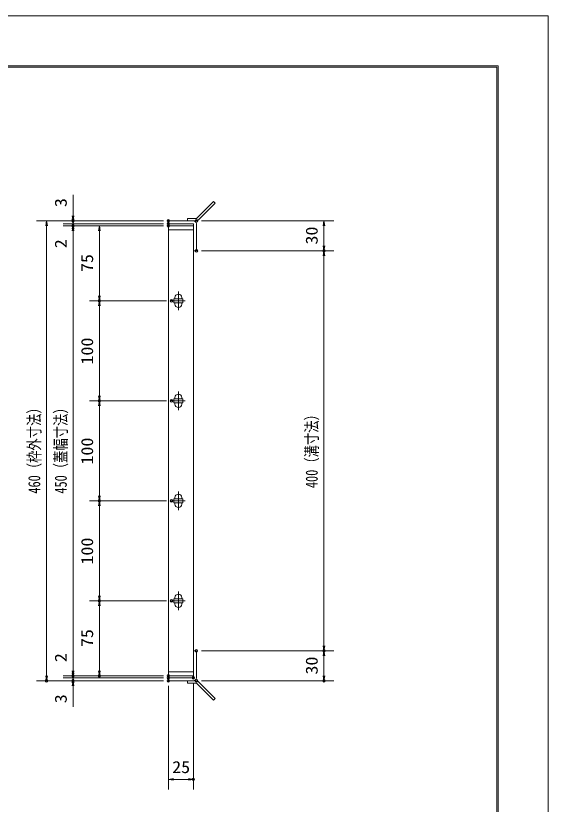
# Model space of a CAD drawing. Units: millimetres, scale not verified. Extents: x -1050 to 1050, y -742 to 742.
# Drawn here: x 517 to 1050, y -46 to 742 of the extents above; entities that cross this region are included whole.
import ezdxf
from ezdxf.enums import TextEntityAlignment as Align

# ---------------------------------------------------------------- set-up
doc = ezdxf.new("R2010")
doc.units = ezdxf.units.MM
doc.header["$LTSCALE"] = 5
doc.header["$PDMODE"] = 32
doc.header["$PDSIZE"] = 2.5
doc.linetypes.add('CHAIN1', pattern=[8, 5, -1, 1, -1])
for name, color, linetype, lineweight in [('0-0_7-図\u3000枠', 4, 'Continuous', 9), ('0-1_寸法注釈', 2, 'Continuous', 9), ('0-4_0', 2, 'Continuous', 9), ('0-5_DEFPOINTS', 134, 'Continuous', 9), ('0-6_枠', 7, 'Continuous', 9), ('0-7_蓋', 5, 'Continuous', 9), ('0-8_アンカー', 7, 'Continuous', 9), ('0-9_中心線', 6, 'CHAIN1', 9)]:
    doc.layers.add(name, color=color, linetype=linetype, lineweight=lineweight)
doc.styles.add('ＭＳ ゴシック', font='')
doc.styles.get('ＭＳ ゴシック').set_extended_font_data('MS Gothic')

# ---------------------------------------------------------------- blocks, each defined once
blk = doc.blocks.new('_OPEN')
at = {"layer": '0-4_0'}
blk.add_line((0, 0), (-5, 0), dxfattribs=at)
blk.add_lwpolyline([(-5, 0.833), (0, 0), (-5, -0.833)], dxfattribs=at)
blk = doc.blocks.new('A$C4F066A7F')
at = {"layer": '0-8_アンカー'}
for p, q in [((0, 96.52), (45.24, 96.52)), ((0, 85.02), (0, 96.52)), ((0, 85.02), (45.24, 85.02)), ((130.26, 0), (45.24, 85.02)), ((138.39, 8.13), (53.37, 93.15)), ((138.39, 8.13), (130.26, 0))]:
    blk.add_line(p, q, dxfattribs=at)
blk.add_arc((45.24, 85.02), 11.5, 45, 90, dxfattribs=at)
blk = doc.blocks.new('A$C6EB770D1')
at = {"layer": '0-8_アンカー'}
for p, q in [((130.257, 96.52), (45.237, 11.5)), ((138.388, 88.388), (53.368, 3.368)), ((138.388, 88.388), (130.257, 96.52)), ((0, 11.5), (45.237, 11.5)), ((0, 11.5), (0, 0)), ((0, 0), (45.237, 0))]:
    blk.add_line(p, q, dxfattribs=at)
blk.add_arc((45.237, 11.5), 11.5, 270, 315, dxfattribs=at)

msp = doc.modelspace()

# ---------------------------------------------------------------- linework, layer by layer
at = {"layer": '0-0_7-図\u3000枠'}
for p in [(-973.75, 691.25), (998.75, -691.25)]:
    msp.add_line(p, (998.75, 691.25), dxfattribs=at)
msp.add_lwpolyline([(-975, 692.5), (1000, 692.5), (1000, -692.5)], dxfattribs=at)
at = {"layer": '0-1_寸法注釈'}
for p, q in [((574.681, 542.475), (574.681, 563.588)), ((574.681, 539.475), (574.681, 544.475)), ((665.063, 537.475), (538.149, 537.475)), ((665.063, 537.475), (564.681, 537.475)), ((574.681, 534.475), (574.681, 537.475)), ((703.11, 537.475), (835.677, 537.475)), ((548.149, 532.475), (548.149, 82.475)), ((665.063, 534.475), (564.681, 534.475)), ((665.063, 534.475), (564.681, 534.475)), ((665.063, 532.475), (564.681, 532.475)), ((665.063, 532.475), (564.681, 532.475)), ((574.681, 534.475), (574.681, 532.475)), ((574.681, 529.475), (574.681, 524.475)), ((665.063, 532.475), (591.062, 532.475)), ((825.677, 532.475), (825.677, 512.475)), ((574.681, 527.475), (574.681, 506.362)), ((574.681, 527.475), (574.681, 87.475)), ((601.062, 527.475), (601.062, 462.475)), ((703.11, 507.475), (835.677, 507.475)), ((703.11, 507.475), (835.677, 507.475)), ((825.677, 502.475), (825.677, 112.475)), ((668.253, 457.475), (591.062, 457.475)), ((668.253, 457.475), (591.062, 457.475)), ((601.062, 452.475), (601.062, 362.475)), ((668.253, 357.475), (591.062, 357.475)), ((668.253, 357.475), (591.062, 357.475)), ((601.062, 352.475), (601.062, 262.475)), ((668.253, 257.475), (591.062, 257.475)), ((668.253, 257.475), (591.062, 257.475)), ((601.062, 252.475), (601.062, 162.475)), ((668.253, 157.475), (591.062, 157.475)), ((668.253, 157.475), (591.062, 157.475)), ((601.062, 152.475), (601.062, 87.475)), ((574.681, 87.475), (574.681, 108.588)), ((703.063, 107.475), (835.677, 107.475)), ((703.063, 107.475), (835.677, 107.475)), ((825.677, 102.475), (825.677, 82.475)), ((574.681, 85.475), (574.681, 90.475)), ((665.063, 82.475), (564.681, 82.475)), ((665.063, 82.475), (564.681, 82.475)), ((665.063, 80.475), (564.681, 80.475)), ((665.063, 80.475), (564.681, 80.475)), ((574.681, 80.475), (574.681, 82.475)), ((574.681, 80.475), (574.681, 77.475)), ((665.063, 82.475), (591.062, 82.475)), ((665.063, 77.475), (538.149, 77.475)), ((665.063, 77.475), (564.681, 77.475)), ((574.681, 75.475), (574.681, 70.475)), ((574.681, 72.475), (574.681, 51.362)), ((670.063, 72.475), (670.063, -31.047)), ((695.063, 75.475), (695.063, -31.047)), ((703.11, 77.475), (835.677, 77.475)), ((675.063, -21.047), (690.063, -21.047))]:
    msp.add_line(p, q, dxfattribs=at)
at = {"layer": '0-5_DEFPOINTS'}
msp.add_lwpolyline([(-1050, -742.5), (-1050, 742.5), (1050, 742.5), (1050, -742.5)], close=True, dxfattribs=at)
for p in [(574.681, 537.475), (670.063, 537.475), (698.11, 537.475), (574.681, 532.475), (670.063, 534.475), (670.063, 532.475), (698.11, 507.475), (825.677, 507.475), (601.062, 457.475), (673.253, 457.475), (601.062, 357.475), (673.253, 357.475), (601.062, 257.475), (673.253, 257.475), (601.062, 157.475), (673.253, 157.475), (698.063, 107.475), (825.677, 107.475), (574.681, 82.475), (601.062, 82.475), (670.063, 82.475), (670.063, 80.475), (695.063, 80.475), (548.149, 77.475), (574.681, 77.475), (670.063, 77.475), (698.11, 77.475), (825.677, 77.475), (695.063, -21.047)]:
    msp.add_point(p, dxfattribs=at)
at = {"layer": '0-6_枠'}
for p, q in [((670.063, 534.475), (670.063, 537.475)), ((670.063, 537.475), (695.063, 537.475)), ((695.063, 534.475), (670.063, 534.475)), ((695.063, 507.475), (695.063, 534.475)), ((698.063, 507.475), (698.063, 534.475)), ((695.063, 507.475), (698.063, 507.475)), ((695.063, 107.475), (698.063, 107.475)), ((695.063, 107.475), (695.063, 80.475)), ((698.063, 107.475), (698.063, 80.475)), ((695.063, 80.475), (670.063, 80.475))]:
    msp.add_line(p, q, dxfattribs=at)
msp.add_lwpolyline([(670.063, 80.475), (670.063, 77.475), (695.063, 77.475)], dxfattribs=at)
for centre, start, end in [((695.063, 534.475), 0, 90), ((695.063, 80.475), 270, 0)]:
    msp.add_arc(centre, 3, start, end, dxfattribs=at)
at = {"layer": '0-7_蓋'}
for p, q in [((670.063, 532.475), (670.063, 82.475)), ((670.063, 532.475), (695.063, 532.475)), ((695.063, 528.475), (670.063, 528.475)), ((684.563, 459.475), (675.563, 459.475)), ((675.563, 459.475), (675.563, 455.475)), ((676.563, 460.725), (676.563, 459.475)), ((683.563, 460.725), (683.563, 459.475)), ((684.563, 459.475), (684.563, 455.475)), ((684.563, 455.475), (675.563, 455.475)), ((676.563, 455.475), (676.563, 454.225)), ((683.563, 455.475), (683.563, 454.225)), ((684.563, 359.475), (675.563, 359.475)), ((675.563, 359.475), (675.563, 355.475)), ((684.563, 355.475), (675.563, 355.475)), ((676.563, 360.725), (676.563, 359.475)), ((676.563, 355.475), (676.563, 354.225)), ((683.563, 360.725), (683.563, 359.475)), ((683.563, 355.475), (683.563, 354.225)), ((684.563, 359.475), (684.563, 355.475)), ((676.563, 260.725), (676.563, 259.475)), ((683.563, 260.725), (683.563, 259.475)), ((675.563, 259.475), (675.563, 255.475)), ((684.563, 259.475), (675.563, 259.475)), ((684.563, 255.475), (675.563, 255.475)), ((676.563, 255.475), (676.563, 254.225)), ((683.563, 255.475), (683.563, 254.225)), ((684.563, 259.475), (684.563, 255.475)), ((684.563, 159.475), (675.563, 159.475)), ((675.563, 159.475), (675.563, 155.475)), ((676.563, 160.725), (676.563, 159.475)), ((683.563, 160.725), (683.563, 159.475)), ((684.563, 159.475), (684.563, 155.475)), ((684.563, 155.475), (675.563, 155.475)), ((676.563, 155.475), (676.563, 154.225)), ((683.563, 155.475), (683.563, 154.225)), ((670.063, 86.475), (695.063, 86.475))]:
    msp.add_line(p, q, dxfattribs=at)
msp.add_lwpolyline([(695.063, 532.475), (695.063, 82.475), (670.063, 82.475)], dxfattribs=at)
for centre, start, end in [((680.063, 460.725), 0, 180), ((680.063, 454.225), 180, 0), ((680.063, 360.725), 0, 180), ((680.063, 354.225), 180, 0), ((680.063, 260.725), 0, 180), ((680.063, 254.225), 180, 0), ((680.063, 160.725), 0, 180), ((680.063, 154.225), 180, 0)]:
    msp.add_arc(centre, 3.5, start, end, dxfattribs=at)
at = {"layer": '0-7_蓋', "color": 7}
for p in [(670.063, 532.475), (670.063, 82.475)]:
    msp.add_point(p, dxfattribs=at)
at = {"layer": '0-9_中心線'}
for p, q in [((680.063, 466.775), (680.063, 448.175)), ((686.872, 457.475), (673.253, 457.475)), ((680.063, 366.775), (680.063, 348.175)), ((686.872, 357.475), (673.253, 357.475)), ((680.063, 266.775), (680.063, 248.175)), ((686.872, 257.475), (673.253, 257.475)), ((680.063, 166.775), (680.063, 148.175)), ((686.872, 157.475), (673.253, 157.475))]:
    msp.add_line(p, q, dxfattribs=at)

# ---------------------------------------------------------------- block references
at = {"layer": '0-1_寸法注釈'}
for p, rotation in [((548.149, 537.475), 90), ((574.681, 537.475), 270), ((574.681, 534.475), 270), ((825.677, 537.475), 90), ((574.681, 534.475), 90), ((574.681, 532.475), 90), ((574.681, 532.475), 90), ((601.062, 532.475), 90), ((825.677, 507.475), 270), ((825.677, 507.475), 90), ((601.062, 457.475), 270), ((601.062, 457.475), 90), ((601.062, 357.475), 270), ((601.062, 357.475), 90), ((601.062, 257.475), 270), ((601.062, 257.475), 90), ((601.062, 157.475), 270), ((601.062, 157.475), 90), ((825.677, 107.475), 270), ((825.677, 107.475), 90), ((574.681, 82.475), 270), ((574.681, 82.475), 270), ((601.062, 82.475), 270), ((548.149, 77.475), 270), ((574.681, 80.475), 270), ((574.681, 80.475), 90), ((825.677, 77.475), 270), ((574.681, 77.475), 90), ((670.063, -21.047), 180)]:
    msp.add_blockref('_OPEN', p, dxfattribs=dict(at, rotation=rotation))
msp.add_blockref('_OPEN', (695.063, -21.047), dxfattribs=at)
at = {"layer": '0-8_アンカー', "xscale": 0.2, "yscale": 0.2}
for name, p in [('A$C6EB770D1', (689.063, 537.475)), ('A$C4F066A7F', (689.063, 58.171))]:
    msp.add_blockref(name, p, dxfattribs=at)

# ---------------------------------------------------------------- texts
at = {"layer": '0-1_寸法注釈', "color": 7, "style": 'ＭＳ ゴシック'}
for s, height, width, p in [('3', 12.02, 1.1, (571.994, 551.165)), ('30', 12.02, 1.1, (822.99, 513.742)), ('2', 12.02, 1.1, (571.994, 510.052)), ('75', 12.02, 1.1, (598.375, 486.242)), ('100', 12.02, 1.1, (598.375, 393.72)), ('460（枠外寸法）', 12.03, 0.75, (545.462, 264.682)), ('450（蓋幅寸法）', 12.03, 0.75, (571.994, 264.682)), ('400（溝寸法）', 12.03, 0.75, (822.99, 270.184)), ('100', 12.02, 1.1, (598.375, 293.72)), ('100', 12.02, 1.1, (598.375, 193.72)), ('75', 12.02, 1.1, (598.375, 111.242)), ('2', 12.02, 1.1, (571.994, 96.165)), ('30', 12.02, 1.1, (822.99, 83.742)), ('3', 12.02, 1.1, (571.994, 55.052))]:
    msp.add_text(s, height=height, rotation=90, dxfattribs=dict(at, width=width)).set_placement(p, align=Align.BOTTOM_LEFT)
at = {"layer": '0-1_寸法注釈', "color": 7, "style": 'ＭＳ ゴシック', "width": 1.1}
msp.add_text('25', height=12.02, dxfattribs=at).set_placement((673.829, -18.36), align=Align.BOTTOM_LEFT)

doc.saveas('drawing.dxf')
